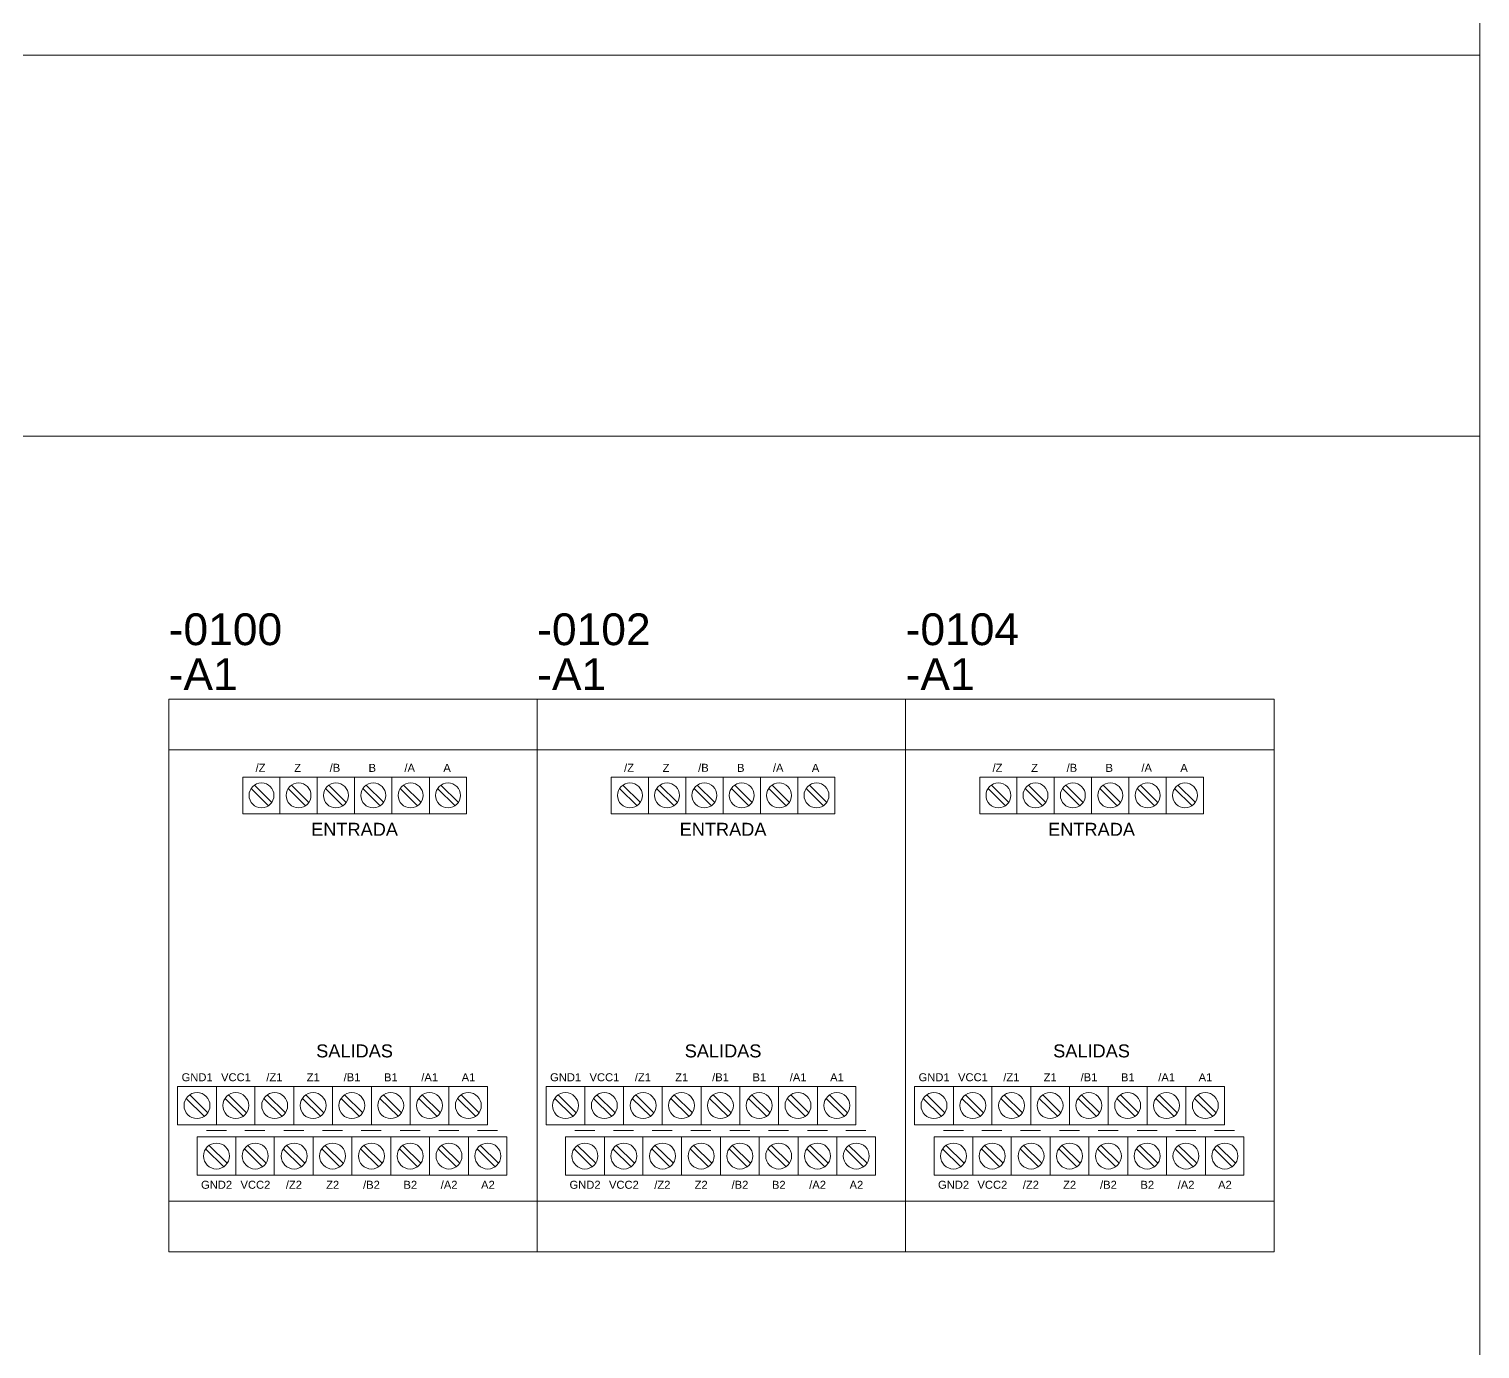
# Model space of a CAD drawing. Header units: millimetres. Extents: x -5035 to 14510, y -7775 to 12.
# Drawn here: x 1340.8 to 1569.2, y -2168.1 to -1960.4 of the extents above; entities that cross this region are included whole.
import ezdxf

# ---------------------------------------------------------------- set-up
doc = ezdxf.new("R2010")
doc.units = ezdxf.units.MM
doc.layers.add('eProC - L2', color=41, linetype='Continuous', lineweight=20)
doc.layers.add('Textos eProC', color=41, linetype='Continuous', lineweight=25)
doc.styles.get("Standard").update_dxf_attribs({"font": 'arial.ttf'})

msp = doc.modelspace()

# ---------------------------------------------------------------- linework, layer by layer
at = {"layer": 'eProC - L2'}
for p, q in [((1569.21, -1759.46), (1569.21, -2759.46)), ((1362.81, -2152.85), (1362.81, -2065.86)), ((1420.81, -2065.86), (1420.81, -2152.85)), ((1420.81, -2152.85), (1420.81, -2065.86)), ((1478.81, -2065.86), (1478.81, -2152.85)), ((1478.81, -2152.85), (1478.81, -2065.86)), ((1536.81, -2065.86), (1536.81, -2152.85)), ((1362.81, -2073.84), (1420.81, -2073.84)), ((1420.81, -2073.84), (1478.81, -2073.84)), ((1478.81, -2073.84), (1536.81, -2073.84)), ((1380.31, -2078.1), (1380.31, -2083.9)), ((1386.19, -2078.1), (1386.19, -2083.9)), ((1392.07, -2078.1), (1392.07, -2083.9)), ((1397.95, -2078.1), (1397.95, -2083.9)), ((1403.84, -2078.1), (1403.84, -2083.9)), ((1438.31, -2078.1), (1438.31, -2083.9)), ((1444.19, -2078.1), (1444.19, -2083.9)), ((1450.07, -2078.1), (1450.07, -2083.9)), ((1455.95, -2078.1), (1455.95, -2083.9)), ((1461.84, -2078.1), (1461.84, -2083.9)), ((1496.31, -2078.1), (1496.31, -2083.9)), ((1502.19, -2078.1), (1502.19, -2083.9)), ((1508.07, -2078.1), (1508.07, -2083.9)), ((1513.95, -2078.1), (1513.95, -2083.9)), ((1519.84, -2078.1), (1519.84, -2083.9)), ((1375.79, -2079.92), (1378.53, -2082.62)), ((1376.31, -2079.38), (1379.05, -2082.09)), ((1381.62, -2079.92), (1384.36, -2082.62)), ((1382.14, -2079.38), (1384.89, -2082.09)), ((1387.5, -2079.92), (1390.24, -2082.62)), ((1388.02, -2079.38), (1390.77, -2082.09)), ((1393.38, -2079.92), (1396.12, -2082.62)), ((1393.9, -2079.38), (1396.65, -2082.09)), ((1399.26, -2079.92), (1402, -2082.62)), ((1399.78, -2079.38), (1402.53, -2082.09)), ((1405.14, -2079.92), (1407.89, -2082.62)), ((1405.67, -2079.38), (1408.41, -2082.09)), ((1433.79, -2079.92), (1436.53, -2082.62)), ((1434.31, -2079.38), (1437.05, -2082.09)), ((1439.62, -2079.92), (1442.36, -2082.62)), ((1440.14, -2079.38), (1442.89, -2082.09)), ((1445.5, -2079.92), (1448.24, -2082.62)), ((1446.02, -2079.38), (1448.77, -2082.09)), ((1451.38, -2079.92), (1454.12, -2082.62)), ((1451.9, -2079.38), (1454.65, -2082.09)), ((1457.26, -2079.92), (1460, -2082.62)), ((1457.78, -2079.38), (1460.53, -2082.09)), ((1463.14, -2079.92), (1465.89, -2082.62)), ((1463.67, -2079.38), (1466.41, -2082.09)), ((1491.79, -2079.92), (1494.53, -2082.62)), ((1492.31, -2079.38), (1495.05, -2082.09)), ((1497.62, -2079.92), (1500.36, -2082.62)), ((1498.14, -2079.38), (1500.89, -2082.09)), ((1503.5, -2079.92), (1506.24, -2082.62)), ((1504.02, -2079.38), (1506.77, -2082.09)), ((1509.38, -2079.92), (1512.12, -2082.62)), ((1509.9, -2079.38), (1512.65, -2082.09)), ((1515.26, -2079.92), (1518, -2082.62)), ((1515.78, -2079.38), (1518.53, -2082.09)), ((1521.14, -2079.92), (1523.89, -2082.62)), ((1521.67, -2079.38), (1524.41, -2082.09)), ((1397.42, -2083.9), (1397.43, -2083.91)), ((1455.42, -2083.9), (1455.43, -2083.91)), ((1513.42, -2083.9), (1513.43, -2083.91)), ((1366.12, -2128.14), (1368.97, -2130.95)), ((1370.32, -2126.81), (1370.32, -2132.83)), ((1372.22, -2128.14), (1375.07, -2130.95)), ((1376.38, -2126.81), (1376.38, -2132.83)), ((1378.33, -2128.14), (1381.18, -2130.95)), ((1382.49, -2126.81), (1382.49, -2132.83)), ((1384.39, -2128.14), (1387.24, -2130.95)), ((1388.6, -2126.81), (1388.6, -2132.83)), ((1390.5, -2128.14), (1393.35, -2130.95)), ((1394.71, -2126.81), (1394.71, -2132.83)), ((1396.61, -2128.14), (1399.46, -2130.95)), ((1400.82, -2126.81), (1400.82, -2132.83)), ((1402.72, -2128.14), (1405.57, -2130.95)), ((1406.93, -2126.81), (1406.93, -2132.83)), ((1408.83, -2128.14), (1411.68, -2130.95)), ((1424.12, -2128.14), (1426.97, -2130.95)), ((1428.32, -2126.81), (1428.32, -2132.83)), ((1430.22, -2128.14), (1433.07, -2130.95)), ((1434.38, -2126.81), (1434.38, -2132.83)), ((1436.33, -2128.14), (1439.18, -2130.95)), ((1440.49, -2126.81), (1440.49, -2132.83)), ((1442.39, -2128.14), (1445.24, -2130.95)), ((1446.6, -2126.81), (1446.6, -2132.83)), ((1448.5, -2128.14), (1451.35, -2130.95)), ((1452.71, -2126.81), (1452.71, -2132.83)), ((1454.61, -2128.14), (1457.46, -2130.95)), ((1458.82, -2126.81), (1458.82, -2132.83)), ((1460.72, -2128.14), (1463.57, -2130.95)), ((1464.93, -2126.81), (1464.93, -2132.83)), ((1466.83, -2128.14), (1469.68, -2130.95)), ((1482.12, -2128.14), (1484.97, -2130.95)), ((1486.32, -2126.81), (1486.32, -2132.83)), ((1488.22, -2128.14), (1491.07, -2130.95)), ((1492.38, -2126.81), (1492.38, -2132.83)), ((1494.33, -2128.14), (1497.18, -2130.95)), ((1498.49, -2126.81), (1498.49, -2132.83)), ((1500.39, -2128.14), (1503.24, -2130.95)), ((1504.6, -2126.81), (1504.6, -2132.83)), ((1506.5, -2128.14), (1509.35, -2130.95)), ((1510.71, -2126.81), (1510.71, -2132.83)), ((1512.61, -2128.14), (1515.46, -2130.95)), ((1516.82, -2126.81), (1516.82, -2132.83)), ((1518.72, -2128.14), (1521.57, -2130.95)), ((1522.93, -2126.81), (1522.93, -2132.83)), ((1524.83, -2128.14), (1527.68, -2130.95)), ((1365.57, -2128.69), (1368.42, -2131.5)), ((1371.68, -2128.69), (1374.53, -2131.5)), ((1377.79, -2128.69), (1380.64, -2131.5)), ((1383.85, -2128.69), (1386.7, -2131.5)), ((1389.95, -2128.69), (1392.81, -2131.5)), ((1396.06, -2128.69), (1398.91, -2131.5)), ((1402.17, -2128.69), (1405.02, -2131.5)), ((1408.28, -2128.69), (1411.13, -2131.5)), ((1423.57, -2128.69), (1426.42, -2131.5)), ((1429.68, -2128.69), (1432.53, -2131.5)), ((1435.79, -2128.69), (1438.64, -2131.5)), ((1441.85, -2128.69), (1444.7, -2131.5)), ((1447.95, -2128.69), (1450.81, -2131.5)), ((1454.06, -2128.69), (1456.91, -2131.5)), ((1460.17, -2128.69), (1463.02, -2131.5)), ((1466.28, -2128.69), (1469.13, -2131.5)), ((1481.57, -2128.69), (1484.42, -2131.5)), ((1487.68, -2128.69), (1490.53, -2131.5)), ((1493.79, -2128.69), (1496.64, -2131.5)), ((1499.85, -2128.69), (1502.7, -2131.5)), ((1505.95, -2128.69), (1508.81, -2131.5)), ((1512.06, -2128.69), (1514.91, -2131.5)), ((1518.17, -2128.69), (1521.02, -2131.5)), ((1524.28, -2128.69), (1527.13, -2131.5)), ((1400.26, -2132.83), (1400.27, -2132.84)), ((1458.26, -2132.83), (1458.27, -2132.84)), ((1516.26, -2132.83), (1516.27, -2132.84)), ((1368.75, -2133.74), (1371.9, -2133.74)), ((1373.39, -2134.75), (1373.39, -2140.77)), ((1374.8, -2133.74), (1377.95, -2133.74)), ((1379.44, -2134.75), (1379.44, -2140.77)), ((1380.91, -2133.74), (1384.06, -2133.74)), ((1385.55, -2134.75), (1385.55, -2140.77)), ((1387.02, -2133.74), (1390.17, -2133.74)), ((1391.66, -2134.75), (1391.66, -2140.77)), ((1393.13, -2133.74), (1396.28, -2133.74)), ((1397.77, -2134.75), (1397.77, -2140.77)), ((1399.24, -2133.74), (1402.39, -2133.74)), ((1403.88, -2134.75), (1403.88, -2140.77)), ((1405.35, -2133.74), (1408.5, -2133.74)), ((1409.99, -2134.75), (1409.99, -2140.77)), ((1411.41, -2133.74), (1414.56, -2133.74)), ((1426.75, -2133.74), (1429.9, -2133.74)), ((1431.39, -2134.75), (1431.39, -2140.77)), ((1432.8, -2133.74), (1435.95, -2133.74)), ((1437.44, -2134.75), (1437.44, -2140.77)), ((1438.91, -2133.74), (1442.06, -2133.74)), ((1443.55, -2134.75), (1443.55, -2140.77)), ((1445.02, -2133.74), (1448.17, -2133.74)), ((1449.66, -2134.75), (1449.66, -2140.77)), ((1451.13, -2133.74), (1454.28, -2133.74)), ((1455.77, -2134.75), (1455.77, -2140.77)), ((1457.24, -2133.74), (1460.39, -2133.74)), ((1461.88, -2134.75), (1461.88, -2140.77)), ((1463.35, -2133.74), (1466.5, -2133.74)), ((1467.99, -2134.75), (1467.99, -2140.77)), ((1469.41, -2133.74), (1472.56, -2133.74)), ((1484.75, -2133.74), (1487.9, -2133.74)), ((1489.39, -2134.75), (1489.39, -2140.77)), ((1490.8, -2133.74), (1493.95, -2133.74)), ((1495.44, -2134.75), (1495.44, -2140.77)), ((1496.91, -2133.74), (1500.06, -2133.74)), ((1501.55, -2134.75), (1501.55, -2140.77)), ((1503.02, -2133.74), (1506.17, -2133.74)), ((1507.66, -2134.75), (1507.66, -2140.77)), ((1509.13, -2133.74), (1512.28, -2133.74)), ((1513.77, -2134.75), (1513.77, -2140.77)), ((1515.24, -2133.74), (1518.39, -2133.74)), ((1519.88, -2134.75), (1519.88, -2140.77)), ((1521.35, -2133.74), (1524.5, -2133.74)), ((1525.99, -2134.75), (1525.99, -2140.77)), ((1527.41, -2133.74), (1530.56, -2133.74)), ((1368.63, -2136.63), (1371.48, -2139.44)), ((1369.18, -2136.08), (1372.03, -2138.89)), ((1374.74, -2136.63), (1377.59, -2139.44)), ((1375.29, -2136.08), (1378.14, -2138.89)), ((1380.85, -2136.63), (1383.7, -2139.44)), ((1381.4, -2136.08), (1384.25, -2138.89)), ((1386.91, -2136.63), (1389.76, -2139.44)), ((1387.45, -2136.08), (1390.3, -2138.89)), ((1393.02, -2136.63), (1395.87, -2139.44)), ((1393.56, -2136.08), (1396.41, -2138.89)), ((1399.13, -2136.63), (1401.98, -2139.44)), ((1399.67, -2136.08), (1402.52, -2138.89)), ((1405.24, -2136.63), (1408.09, -2139.44)), ((1405.78, -2136.08), (1408.63, -2138.89)), ((1411.35, -2136.63), (1414.2, -2139.44)), ((1411.89, -2136.08), (1414.74, -2138.89)), ((1426.63, -2136.63), (1429.48, -2139.44)), ((1427.18, -2136.08), (1430.03, -2138.89)), ((1432.74, -2136.63), (1435.59, -2139.44)), ((1433.29, -2136.08), (1436.14, -2138.89)), ((1438.85, -2136.63), (1441.7, -2139.44)), ((1439.4, -2136.08), (1442.25, -2138.89)), ((1444.91, -2136.63), (1447.76, -2139.44)), ((1445.45, -2136.08), (1448.3, -2138.89)), ((1451.02, -2136.63), (1453.87, -2139.44)), ((1451.56, -2136.08), (1454.41, -2138.89)), ((1457.13, -2136.63), (1459.98, -2139.44)), ((1457.67, -2136.08), (1460.52, -2138.89)), ((1463.24, -2136.63), (1466.09, -2139.44)), ((1463.78, -2136.08), (1466.63, -2138.89)), ((1469.35, -2136.63), (1472.2, -2139.44)), ((1469.89, -2136.08), (1472.74, -2138.89)), ((1484.63, -2136.63), (1487.48, -2139.44)), ((1485.18, -2136.08), (1488.03, -2138.89)), ((1490.74, -2136.63), (1493.59, -2139.44)), ((1491.29, -2136.08), (1494.14, -2138.89)), ((1496.85, -2136.63), (1499.7, -2139.44)), ((1497.4, -2136.08), (1500.25, -2138.89)), ((1502.91, -2136.63), (1505.76, -2139.44)), ((1503.45, -2136.08), (1506.3, -2138.89)), ((1509.02, -2136.63), (1511.87, -2139.44)), ((1509.56, -2136.08), (1512.41, -2138.89)), ((1515.13, -2136.63), (1517.98, -2139.44)), ((1515.67, -2136.08), (1518.52, -2138.89)), ((1521.24, -2136.63), (1524.09, -2139.44)), ((1521.78, -2136.08), (1524.63, -2138.89)), ((1527.35, -2136.63), (1530.2, -2139.44)), ((1527.89, -2136.08), (1530.74, -2138.89)), ((1403.33, -2140.77), (1403.33, -2140.78)), ((1461.33, -2140.77), (1461.33, -2140.78)), ((1519.33, -2140.77), (1519.33, -2140.78)), ((1362.81, -2144.87), (1420.81, -2144.87)), ((1420.81, -2144.87), (1478.81, -2144.87)), ((1478.81, -2144.87), (1536.81, -2144.87)), ((1420.81, -2152.85), (1362.81, -2152.85)), ((1478.81, -2152.85), (1420.81, -2152.85)), ((1536.81, -2152.85), (1478.81, -2152.85))]:
    msp.add_line(p, q, dxfattribs=at)
for points in [[(1089.21, -1759.46), (1569.21, -1759.46), (1569.21, -2959.46), (1089.21, -2959.46), (1089.21, -1759.46)], [(1569.21, -1964.46), (1089.21, -1964.46), (1089.21, -2024.46), (1569.21, -2024.46), (1569.21, -1964.46)], [(1362.81, -2065.86), (1420.81, -2065.86)], [(1420.81, -2065.86), (1478.81, -2065.86)], [(1478.81, -2065.86), (1536.81, -2065.86)], [(1374.48, -2078.1), (1374.48, -2083.9), (1409.67, -2083.9), (1409.67, -2078.1), (1374.48, -2078.1)], [(1432.48, -2078.1), (1432.48, -2083.9), (1467.67, -2083.9), (1467.67, -2078.1), (1432.48, -2078.1)], [(1490.48, -2078.1), (1490.48, -2083.9), (1525.67, -2083.9), (1525.67, -2078.1), (1490.48, -2078.1)], [(1364.21, -2126.81), (1364.21, -2132.83), (1412.98, -2132.83), (1412.98, -2126.81), (1364.21, -2126.81)], [(1422.21, -2126.81), (1422.21, -2132.83), (1470.98, -2132.83), (1470.98, -2126.81), (1422.21, -2126.81)], [(1480.21, -2126.81), (1480.21, -2132.83), (1528.98, -2132.83), (1528.98, -2126.81), (1480.21, -2126.81)], [(1367.28, -2134.75), (1367.28, -2140.77), (1416.04, -2140.77), (1416.04, -2134.75), (1367.28, -2134.75)], [(1425.28, -2134.75), (1425.28, -2140.77), (1474.04, -2140.77), (1474.04, -2134.75), (1425.28, -2134.75)], [(1483.28, -2134.75), (1483.28, -2140.77), (1532.04, -2140.77), (1532.04, -2134.75), (1483.28, -2134.75)]]:
    msp.add_lwpolyline(points, dxfattribs=at)
for centre, radius in [((1377.42, -2081), 1.96), ((1383.25, -2081), 1.96), ((1389.13, -2081), 1.96), ((1395.01, -2081), 1.96), ((1400.89, -2081), 1.96), ((1406.78, -2081), 1.96), ((1435.42, -2081), 1.96), ((1441.25, -2081), 1.96), ((1447.13, -2081), 1.96), ((1453.01, -2081), 1.96), ((1458.89, -2081), 1.96), ((1464.78, -2081), 1.96), ((1493.42, -2081), 1.96), ((1499.25, -2081), 1.96), ((1505.13, -2081), 1.96), ((1511.01, -2081), 1.96), ((1516.89, -2081), 1.96), ((1522.78, -2081), 1.96), ((1367.27, -2129.82), 2.04), ((1373.38, -2129.82), 2.04), ((1379.49, -2129.82), 2.04), ((1385.54, -2129.82), 2.04), ((1391.65, -2129.82), 2.04), ((1397.76, -2129.82), 2.04), ((1403.87, -2129.82), 2.04), ((1409.98, -2129.82), 2.04), ((1425.27, -2129.82), 2.04), ((1431.38, -2129.82), 2.04), ((1437.49, -2129.82), 2.04), ((1443.54, -2129.82), 2.04), ((1449.65, -2129.82), 2.04), ((1455.76, -2129.82), 2.04), ((1461.87, -2129.82), 2.04), ((1467.98, -2129.82), 2.04), ((1483.27, -2129.82), 2.04), ((1489.38, -2129.82), 2.04), ((1495.49, -2129.82), 2.04), ((1501.54, -2129.82), 2.04), ((1507.65, -2129.82), 2.04), ((1513.76, -2129.82), 2.04), ((1519.87, -2129.82), 2.04), ((1525.98, -2129.82), 2.04), ((1370.33, -2137.76), 2.04), ((1376.44, -2137.76), 2.04), ((1382.55, -2137.76), 2.04), ((1388.61, -2137.76), 2.04), ((1394.72, -2137.76), 2.04), ((1400.82, -2137.76), 2.04), ((1406.93, -2137.76), 2.04), ((1413.04, -2137.76), 2.04), ((1428.33, -2137.76), 2.04), ((1434.44, -2137.76), 2.04), ((1440.55, -2137.76), 2.04), ((1446.61, -2137.76), 2.04), ((1452.72, -2137.76), 2.04), ((1458.82, -2137.76), 2.04), ((1464.93, -2137.76), 2.04), ((1471.04, -2137.76), 2.04), ((1486.33, -2137.76), 2.04), ((1492.44, -2137.76), 2.04), ((1498.55, -2137.76), 2.04), ((1504.61, -2137.76), 2.04), ((1510.72, -2137.76), 2.04), ((1516.82, -2137.76), 2.04), ((1522.93, -2137.76), 2.04), ((1529.04, -2137.76), 2.04)]:
    msp.add_circle(centre, radius, dxfattribs=at)

# ---------------------------------------------------------------- texts
at = {"layer": 'eProC - L2', "char_height": 1.26, "attachment_point": 5}
for s, insert in [('/Z', (1377.27, -2076.66)), ('/B', (1388.98, -2076.66)), ('/A', (1400.75, -2076.66)), ('/Z', (1435.27, -2076.66)), ('/B', (1446.98, -2076.66)), ('/A', (1458.75, -2076.66)), ('/Z', (1493.27, -2076.66)), ('/B', (1504.98, -2076.66)), ('/A', (1516.75, -2076.66)), ('Z', (1383.1, -2076.66)), ('B', (1394.86, -2076.66)), ('A', (1406.63, -2076.66)), ('Z', (1441.1, -2076.66)), ('B', (1452.86, -2076.66)), ('A', (1464.63, -2076.66)), ('Z', (1499.1, -2076.66)), ('B', (1510.86, -2076.66)), ('A', (1522.63, -2076.66)), ('GND1', (1367.29, -2125.37)), ('VCC1', (1373.4, -2125.37)), ('/Z1', (1379.45, -2125.37)), ('Z1', (1385.56, -2125.37)), ('/B1', (1391.67, -2125.37)), ('B1', (1397.78, -2125.37)), ('/A1', (1403.89, -2125.37)), ('A1', (1410, -2125.37)), ('GND1', (1425.29, -2125.37)), ('VCC1', (1431.4, -2125.37)), ('/Z1', (1437.45, -2125.37)), ('Z1', (1443.56, -2125.37)), ('/B1', (1449.67, -2125.37)), ('B1', (1455.78, -2125.37)), ('/A1', (1461.89, -2125.37)), ('A1', (1468, -2125.37)), ('GND1', (1483.29, -2125.37)), ('VCC1', (1489.4, -2125.37)), ('/Z1', (1495.45, -2125.37)), ('Z1', (1501.56, -2125.37)), ('/B1', (1507.67, -2125.37)), ('B1', (1513.78, -2125.37)), ('/A1', (1519.89, -2125.37)), ('A1', (1526, -2125.37)), ('GND2', (1370.35, -2142.29)), ('VCC2', (1376.46, -2142.29)), ('/Z2', (1382.52, -2142.29)), ('Z2', (1388.62, -2142.29)), ('/B2', (1394.73, -2142.29)), ('B2', (1400.84, -2142.29)), ('/A2', (1406.95, -2142.29)), ('A2', (1413.06, -2142.29)), ('GND2', (1428.35, -2142.29)), ('VCC2', (1434.46, -2142.29)), ('/Z2', (1440.52, -2142.29)), ('Z2', (1446.62, -2142.29)), ('/B2', (1452.73, -2142.29)), ('B2', (1458.84, -2142.29)), ('/A2', (1464.95, -2142.29)), ('A2', (1471.06, -2142.29)), ('GND2', (1486.35, -2142.29)), ('VCC2', (1492.46, -2142.29)), ('/Z2', (1498.52, -2142.29)), ('Z2', (1504.62, -2142.29)), ('/B2', (1510.73, -2142.29)), ('B2', (1516.84, -2142.29)), ('/A2', (1522.95, -2142.29)), ('A2', (1529.06, -2142.29))]:
    msp.add_mtext(s, dxfattribs=dict(at, insert=insert))
at = {"layer": 'eProC - L2', "char_height": 2.047, "attachment_point": 2}
for s, insert in [('ENTRADA', (1392.07, -2085.31)), ('ENTRADA', (1450.07, -2085.31)), ('ENTRADA', (1508.07, -2085.31)), ('SALIDAS', (1392.07, -2120.19)), ('SALIDAS', (1450.07, -2120.19)), ('SALIDAS', (1508.07, -2120.19))]:
    msp.add_mtext_dynamic_manual_height_columns(s, width=22.0922, gutter_width=7.87, heights=[0], dxfattribs=dict(at, insert=insert))
at = {"layer": 'Textos eProC', "char_height": 5, "attachment_point": 7}
for s, insert in [('-0100', (1362.81, -2057.42)), ('-0102', (1420.81, -2057.42)), ('-0104', (1478.81, -2057.42)), ('-A1', (1362.81, -2064.42)), ('-A1', (1420.81, -2064.42)), ('-A1', (1478.81, -2064.42))]:
    msp.add_mtext_dynamic_manual_height_columns(s, width=18.3122, gutter_width=12.5, heights=[0], dxfattribs=dict(at, insert=insert))

doc.saveas('drawing.dxf')
